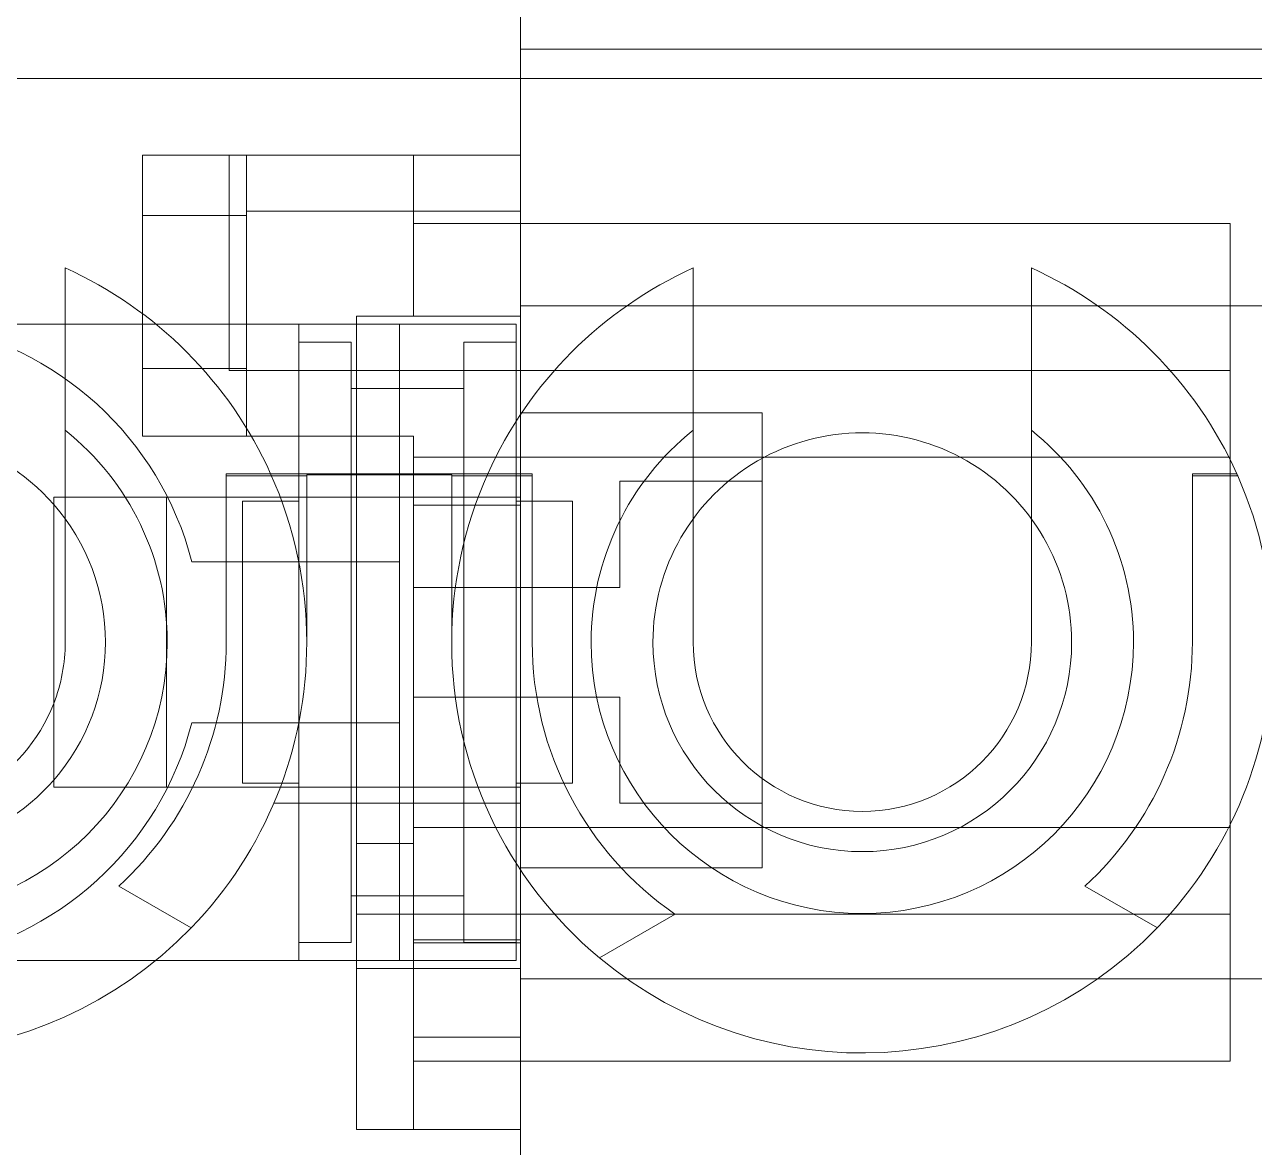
# Model space of a CAD drawing. Header units: millimetres. Extents: x 37984 to 70752, y 14140 to 37584.
# Drawn here: x 45822.28 to 45837.56, y 28409.87 to 28423.81 of the extents above; entities that cross this region are included whole.
import ezdxf

# ---------------------------------------------------------------- set-up
doc = ezdxf.new("R2010")
doc.units = ezdxf.units.MM
doc.set_wipeout_variables(frame=1)
doc.layers.add('000-PI-Oprema', color=30, linetype='Continuous', lineweight=5)
doc.layers.add('004-PI-DIN Šina', color=3, linetype='Continuous')

# ---------------------------------------------------------------- blocks, each defined once
blk = doc.blocks.new('TE-18-2 - 48290501')
blk.add_wipeout([(46994.751, 28609.66), (47001.664, 28609.66), (47001.664, 28635.027), (47015.664, 28635.027), (47015.664, 28609.66), (47022.577, 28609.66), (47022.577, 28595.455), (47015.664, 28595.455), (47015.664, 28592.163), (47001.664, 28592.163), (47001.664, 28595.455), (46994.751, 28595.455)]).dxf.layer = '000-PI-Oprema'
at = {"layer": '000-PI-Oprema'}
for p, q in [((47015.664, 28609.66), (47015.664, 28625.113)), ((47004.714, 28616.982), (47004.714, 28612.413)), ((47012.614, 28614.355), (47012.614, 28616.982)), ((47006.864, 28615.455), (47006.864, 28611.695)), ((47006.864, 28615.455), (47006.864, 28615.455)), ((47010.464, 28615.455), (47006.864, 28615.455)), ((47010.464, 28615.455), (47010.464, 28611.695)), ((47010.464, 28615.455), (47010.464, 28615.455)), ((47008.664, 28615.313), (47008.664, 28615.313)), ((47008.664, 28615.313), (47013.312, 28615.313)), ((47013.312, 28615.313), (47013.312, 28615.313)), ((47005.637, 28614.648), (47005.117, 28613.748)), ((47005.637, 28614.648), (47005.637, 28614.648)), ((47011.224, 28614.355), (47011.224, 28613.061)), ((47011.224, 28614.355), (47011.224, 28614.355)), ((47014.714, 28614.355), (47011.224, 28614.355)), ((47012.064, 28613.061), (47012.064, 28614.355)), ((47012.614, 28612.413), (47012.614, 28614.355)), ((47013.964, 28614.355), (47013.964, 28613.061)), ((47014.714, 28614.355), (47014.714, 28614.355)), ((47014.714, 28614.355), (47014.714, 28613.061)), ((47006.864, 28614.055), (47006.864, 28614.055)), ((47010.464, 28614.055), (47006.864, 28614.055)), ((47010.464, 28614.055), (47010.464, 28614.055)), ((47005.117, 28613.748), (47005.117, 28613.748)), ((47007.664, 28613.74), (47007.664, 28611.163)), ((47007.664, 28613.74), (47007.664, 28613.74)), ((47009.664, 28613.74), (47009.664, 28613.74)), ((47009.664, 28611.163), (47009.664, 28613.74)), ((47008.664, 28613.313), (47010.729, 28613.313)), ((47008.664, 28613.313), (47008.664, 28613.313)), ((47010.729, 28613.313), (47010.729, 28612.313)), ((47010.729, 28613.313), (47010.755, 28613.313)), ((47010.755, 28612.761), (47010.755, 28613.313)), ((47012.039, 28613.277), (47012.039, 28613.277)), ((47012.039, 28613.277), (47012.039, 28600.845)), ((47014.714, 28613.277), (47012.039, 28613.277)), ((47014.714, 28613.277), (47014.714, 28613.277)), ((47010.414, 28613.113), (47006.914, 28613.113)), ((47006.914, 28613.113), (47006.914, 28612.413)), ((47006.914, 28613.113), (47006.914, 28613.113)), ((47010.414, 28613.113), (47010.414, 28612.413)), ((47010.414, 28613.113), (47010.414, 28613.113)), ((47011.224, 28613.061), (47011.224, 28610.986)), ((47011.224, 28613.061), (47011.224, 28613.061)), ((47014.714, 28613.061), (47011.224, 28613.061)), ((47014.017, 28613.061), (47014.017, 28613.061)), ((47014.017, 28609.66), (47014.017, 28613.061)), ((47014.714, 28613.061), (47014.714, 28613.061)), ((47014.714, 28613.061), (47014.714, 28609.66)), ((47006.664, 28612.721), (47006.664, 28612.721)), ((47006.664, 28612.721), (47006.664, 28610.104)), ((47010.756, 28610.064), (47010.756, 28612.761)), ((47004.714, 28612.413), (47004.714, 28612.413)), ((47004.937, 28612.413), (47004.714, 28612.413)), ((47004.714, 28612.413), (47004.714, 28611.695)), ((47004.937, 28612.413), (47006.864, 28612.413)), ((47004.937, 28611.763), (47004.937, 28612.413)), ((47006.864, 28612.413), (47010.464, 28612.413)), ((47006.914, 28612.413), (47006.914, 28612.413)), ((47010.414, 28612.413), (47010.414, 28612.413)), ((47010.464, 28612.413), (47011.224, 28612.413)), ((47011.224, 28612.413), (47012.391, 28612.413)), ((47012.614, 28612.413), (47012.391, 28612.413)), ((47012.391, 28612.413), (47012.391, 28611.763)), ((47012.614, 28612.413), (47012.614, 28612.413)), ((47012.614, 28611.163), (47012.614, 28612.413)), ((47008.664, 28612.313), (47008.664, 28612.313)), ((47008.664, 28612.313), (47010.729, 28612.313)), ((47010.729, 28612.313), (47010.742, 28612.313)), ((47010.742, 28610.513), (47010.742, 28612.313)), ((47002.614, 28611.695), (47002.614, 28609.66)), ((47002.614, 28611.695), (47002.614, 28611.695)), ((47006.164, 28611.695), (47002.614, 28611.695)), ((47004.614, 28611.695), (47004.614, 28610.986)), ((47004.614, 28611.695), (47004.614, 28611.695)), ((47004.714, 28611.695), (47004.714, 28611.163)), ((47005.514, 28611.763), (47004.937, 28611.763)), ((47005.289, 28611.695), (47005.289, 28611.695)), ((47005.289, 28600.845), (47005.289, 28611.695)), ((47005.514, 28611.763), (47006.864, 28611.763)), ((47005.514, 28611.763), (47005.514, 28611.695)), ((47005.514, 28611.695), (47005.514, 28611.163)), ((47011.224, 28611.695), (47006.164, 28611.695)), ((47006.164, 28611.695), (47006.164, 28610.986)), ((47006.164, 28611.695), (47006.164, 28611.695)), ((47006.864, 28611.763), (47010.464, 28611.763)), ((47006.864, 28611.695), (47006.864, 28611.695)), ((47006.864, 28611.695), (47006.864, 28609.66)), ((47010.464, 28611.763), (47011.224, 28611.763)), ((47010.464, 28611.695), (47010.464, 28611.695)), ((47010.464, 28609.66), (47010.464, 28611.695)), ((47011.224, 28611.763), (47011.814, 28611.763)), ((47012.714, 28611.695), (47011.224, 28611.695)), ((47011.814, 28611.163), (47011.814, 28611.763)), ((47012.391, 28611.763), (47011.814, 28611.763)), ((47012.714, 28611.695), (47012.714, 28610.986)), ((47012.714, 28611.695), (47012.714, 28611.695)), ((47004.714, 28611.163), (47004.714, 28611.163)), ((47005.514, 28611.163), (47004.714, 28611.163)), ((47004.714, 28609.713), (47004.714, 28611.163)), ((47004.714, 28611.163), (47005.514, 28611.163)), ((47004.714, 28611.163), (47004.714, 28611.163)), ((47005.514, 28611.163), (47007.664, 28611.163)), ((47005.514, 28611.163), (47011.814, 28611.163)), ((47005.514, 28610.363), (47005.514, 28611.163)), ((47007.664, 28611.163), (47007.664, 28611.163)), ((47007.664, 28611.163), (47007.664, 28611.163)), ((47009.664, 28611.163), (47009.664, 28611.163)), ((47009.664, 28611.163), (47011.814, 28611.163)), ((47009.664, 28611.163), (47009.664, 28611.163)), ((47011.814, 28611.163), (47012.614, 28611.163)), ((47011.814, 28611.163), (47011.814, 28610.363)), ((47012.614, 28611.163), (47011.814, 28611.163)), ((47012.614, 28611.163), (47012.614, 28611.163)), ((47012.614, 28611.163), (47012.614, 28611.163)), ((47012.614, 28611.163), (47012.614, 28609.713)), ((47002.614, 28610.986), (47002.614, 28610.986)), ((47003.464, 28610.986), (47002.614, 28610.986)), ((47003.464, 28610.986), (47003.759, 28610.986)), ((47003.464, 28610.986), (47003.464, 28610.986)), ((47003.464, 28610.986), (47003.464, 28600.845)), ((47004.93, 28610.986), (47003.759, 28610.986)), ((47003.759, 28610.986), (47003.759, 28609.66)), ((47003.759, 28610.986), (47003.759, 28610.986)), ((47004.614, 28610.986), (47004.614, 28609.66)), ((47004.614, 28610.986), (47004.614, 28610.986)), ((47004.93, 28609.66), (47004.93, 28610.986)), ((47004.967, 28610.986), (47004.93, 28610.986)), ((47006.664, 28610.986), (47004.967, 28610.986)), ((47004.967, 28609.66), (47004.967, 28610.986)), ((47006.164, 28610.986), (47006.164, 28610.986)), ((47006.364, 28610.986), (47006.364, 28610.986)), ((47006.364, 28610.986), (47006.364, 28600.845)), ((47006.664, 28610.986), (47006.664, 28610.986)), ((47007.984, 28610.986), (47006.664, 28610.986)), ((47006.664, 28610.986), (47006.664, 28609.66)), ((47007.984, 28610.986), (47007.984, 28610.986)), ((47009.344, 28610.986), (47007.984, 28610.986)), ((47007.984, 28610.986), (47007.984, 28608.425)), ((47009.344, 28610.986), (47009.344, 28610.986)), ((47010.364, 28610.986), (47009.344, 28610.986)), ((47009.344, 28608.425), (47009.344, 28610.986)), ((47010.364, 28610.986), (47010.364, 28610.986)), ((47011.224, 28610.986), (47010.364, 28610.986)), ((47010.364, 28610.986), (47010.364, 28609.66)), ((47010.964, 28610.986), (47010.964, 28610.986)), ((47010.964, 28610.986), (47010.964, 28600.845)), ((47011.224, 28610.986), (47011.224, 28610.986)), ((47012.714, 28610.986), (47012.714, 28610.986)), ((47012.714, 28610.986), (47013.864, 28610.986)), ((47012.714, 28609.66), (47012.714, 28610.986)), ((47013.864, 28610.986), (47013.864, 28610.986)), ((47013.864, 28610.986), (47014.714, 28610.986)), ((47013.864, 28610.986), (47013.864, 28600.845)), ((47014.714, 28610.986), (47014.714, 28610.986)), ((47008.664, 28610.513), (47008.664, 28610.513)), ((47010.729, 28610.513), (47008.664, 28610.513)), ((47010.729, 28610.513), (47010.729, 28609.513)), ((47010.742, 28610.513), (47010.729, 28610.513)), ((47004.937, 28610.363), (47005.514, 28610.363)), ((47004.937, 28609.713), (47004.937, 28610.363)), ((47005.514, 28610.363), (47011.814, 28610.363)), ((47011.814, 28610.363), (47012.391, 28610.363)), ((47012.391, 28610.363), (47012.391, 28609.713)), ((47006.664, 28610.104), (47006.664, 28610.104)), ((47010.755, 28610.064), (47010.755, 28609.513)), ((46996.738, 28609.66), (47005.864, 28609.66)), ((47002.614, 28609.66), (47002.614, 28609.66)), ((47003.759, 28609.66), (47003.759, 28609.66)), ((47004.485, 28595.455), (47004.485, 28609.66)), ((47004.614, 28609.66), (47004.614, 28609.66)), ((47004.714, 28609.713), (47004.714, 28609.713)), ((47004.714, 28609.713), (47004.937, 28609.713)), ((47004.937, 28609.713), (47012.391, 28609.713)), ((47005.864, 28606.655), (47005.864, 28609.66)), ((47005.864, 28609.66), (47005.864, 28609.66)), ((47006.664, 28609.66), (47005.864, 28609.66)), ((47010.364, 28609.66), (47006.664, 28609.66)), ((47006.664, 28609.66), (47006.664, 28609.66)), ((47006.864, 28609.66), (47006.864, 28609.66)), ((47006.914, 28609.713), (47006.914, 28609.713)), ((47006.914, 28609.713), (47006.914, 28609.013)), ((47006.914, 28609.66), (47006.914, 28609.013)), ((47006.914, 28609.66), (47006.914, 28609.66)), ((47010.364, 28609.66), (47010.364, 28609.66)), ((47011.514, 28609.66), (47010.364, 28609.66)), ((47010.414, 28609.713), (47010.414, 28609.713)), ((47010.414, 28609.713), (47010.414, 28609.013)), ((47010.414, 28609.66), (47010.414, 28609.013)), ((47010.414, 28609.66), (47010.414, 28609.66)), ((47010.464, 28609.66), (47010.464, 28609.66)), ((47011.514, 28609.66), (47020.611, 28609.66)), ((47011.514, 28609.66), (47011.514, 28606.655)), ((47011.514, 28609.66), (47011.514, 28609.66)), ((47012.391, 28609.713), (47012.614, 28609.713)), ((47012.614, 28609.713), (47012.614, 28609.713)), ((47012.714, 28609.66), (47012.714, 28609.66)), ((47012.843, 28609.66), (47012.843, 28595.455)), ((47014.017, 28609.66), (47014.017, 28609.66)), ((47014.714, 28609.66), (47014.714, 28609.66)), ((47015.664, 28595.455), (47015.664, 28609.66)), ((47016.028, 28609.66), (47016.028, 28609.66)), ((47016.028, 28595.455), (47016.028, 28609.66)), ((47010.729, 28609.513), (47008.664, 28609.513)), ((47008.664, 28609.513), (47008.664, 28609.513)), ((47010.755, 28609.513), (47010.729, 28609.513)), ((47006.914, 28609.013), (47010.414, 28609.013)), ((47006.914, 28609.013), (47006.914, 28609.013)), ((47006.914, 28609.013), (47010.414, 28609.013)), ((47006.914, 28609.013), (47006.914, 28609.013)), ((47010.414, 28609.013), (47010.414, 28609.013)), ((47010.414, 28609.013), (47010.414, 28609.013)), ((47004.746, 28608.678), (47004.746, 28608.678)), ((47004.746, 28608.678), (47005.288, 28607.739)), ((47006.664, 28608.425), (47006.664, 28608.425)), ((47006.664, 28608.425), (47006.664, 28606.655)), ((47007.984, 28608.425), (47006.664, 28608.425)), ((47007.984, 28608.425), (47007.984, 28608.425)), ((47009.344, 28608.425), (47009.344, 28608.425)), ((47010.664, 28608.425), (47009.344, 28608.425)), ((47010.664, 28608.425), (47010.664, 28608.425)), ((47010.664, 28606.655), (47010.664, 28608.425)), ((47005.288, 28607.739), (47005.288, 28607.739)), ((47008.664, 28607.513), (47008.664, 28607.513)), ((47013.312, 28607.513), (47008.664, 28607.513)), ((47013.312, 28607.513), (47013.312, 28607.513)), ((47011.514, 28606.655), (47005.864, 28606.655)), ((47005.864, 28606.655), (47005.864, 28606.655)), ((47006.664, 28606.655), (47006.664, 28606.655)), ((47010.664, 28606.655), (47010.664, 28606.655)), ((47011.514, 28606.655), (47011.514, 28606.655)), ((47008.664, 28603.313), (47008.664, 28603.313)), ((47008.664, 28603.313), (47013.312, 28603.313)), ((47013.312, 28603.313), (47013.312, 28603.313)), ((47005.637, 28602.648), (47005.117, 28601.748)), ((47005.637, 28602.648), (47005.637, 28602.648)), ((47005.117, 28601.748), (47005.117, 28601.748)), ((47008.664, 28601.313), (47010.729, 28601.313)), ((47008.664, 28601.313), (47008.664, 28601.313)), ((47010.729, 28600.75), (47010.729, 28601.313)), ((47010.729, 28601.313), (47010.755, 28601.313)), ((47010.755, 28601.313), (47010.755, 28600.761)), ((47003.464, 28600.845), (47005.289, 28600.845)), ((47003.464, 28600.845), (47003.464, 28600.845)), ((47005.289, 28600.845), (47005.289, 28600.845)), ((47005.289, 28600.845), (47006.364, 28600.845)), ((47006.364, 28600.845), (47006.364, 28600.845)), ((47006.364, 28600.845), (47010.964, 28600.845)), ((47010.964, 28600.845), (47012.039, 28600.845)), ((47010.964, 28600.845), (47010.964, 28600.845)), ((47012.039, 28600.845), (47013.864, 28600.845)), ((47012.039, 28600.845), (47012.039, 28600.845)), ((47013.864, 28600.845), (47013.864, 28600.845))]:
    blk.add_line(p, q, dxfattribs=at)
for centre, radius, start, end in [((47008.664, 28617.413), 5.1, 140.1934, 225.9337), ((47008.664, 28617.413), 3.368, 90, 270), ((47008.664, 28617.413), 2.6, 90, 228.835), ((47008.664, 28617.413), 2.6, 311.165, 90), ((47008.664, 28617.413), 2.1, 90, 248.7581), ((47008.664, 28617.613), 4, 189.0687, 255.5225), ((47008.664, 28617.613), 4, 284.4775, 350.9313), ((47008.664, 28617.413), 2.6, 228.835, 270), ((47008.664, 28617.413), 2.1, 248.7581, 270), ((47008.664, 28617.413), 2.6, 270, 311.165), ((47008.664, 28617.413), 3.368, 270, 321.426), ((47008.664, 28617.413), 5.1, 294.2079, 335.6842), ((47008.664, 28617.413), 4.1, 222.4028, 270), ((47008.664, 28617.413), 5.1, 225.9337, 270), ((47008.664, 28617.413), 5.1, 270, 294.2079), ((47008.664, 28605.413), 5.1, 90, 140.1934), ((47008.664, 28605.413), 5.1, 65.7862, 90), ((47008.664, 28605.413), 5.1, 24.3158, 65.7921), ((47008.664, 28605.413), 4.1, 90, 145.4284), ((47008.664, 28605.413), 3.368, 90, 270), ((47008.664, 28605.413), 3.368, 38.574, 90), ((47008.664, 28605.413), 5.1, 140.1934, 225.9337), ((47008.664, 28605.413), 2.6, 90, 270), ((47008.664, 28605.413), 2.6, 270, 90), ((47008.664, 28605.413), 2.1, 90, 270), ((47008.664, 28605.413), 3.368, 270, 321.426), ((47008.664, 28605.413), 5.1, 294.2079, 335.6842), ((47008.664, 28605.413), 4.1, 222.4028, 270), ((47008.664, 28605.413), 5.1, 225.9337, 270), ((47008.664, 28605.413), 5.1, 270, 293.8859)]:
    blk.add_arc(centre, radius, start, end, dxfattribs=at)
blk.add_ellipse((47008.664, 28605.413), major_axis=(-5.1, 0), ratio=1, start_param=1.987684, end_param=1.993305, dxfattribs=at)
blk = doc.blocks.new('*U529')
at = {"layer": '004-PI-DIN Šina'}
blk.add_lwpolyline([(0, 12.5), (220, 12.5)], dxfattribs=at)

msp = doc.modelspace()

# ---------------------------------------------------------------- block references
at = {"rotation": 270}
msp.add_blockref('*U529', (45821.574, 28439.404), dxfattribs=at)

# ---------------------------------------------------------------- next in the draw order: block references
at = {"layer": '000-PI-Oprema', "rotation": 89.99999999999999}
msp.add_blockref('TE-18-2 - 48290501', (74438.101, -18592.521), dxfattribs=at)

doc.saveas('drawing.dxf')
